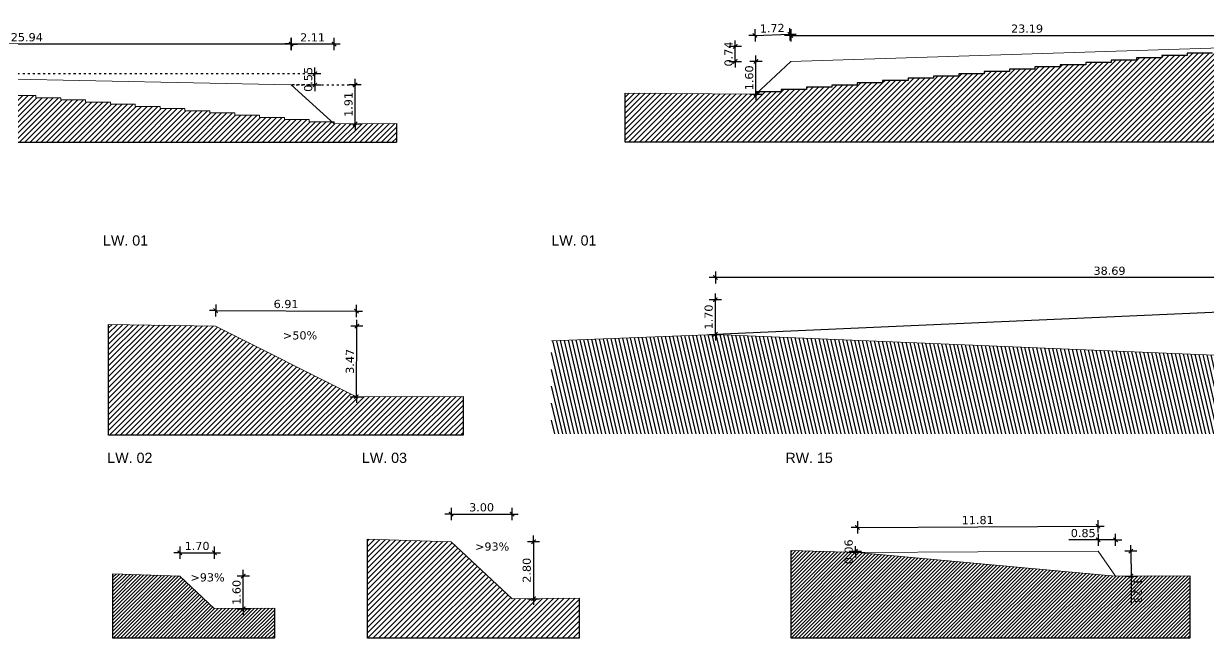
# Model space of a CAD drawing. Header units: metres. Extents: x 678805 to 1359287, y 2747329 to 5497370.
# Drawn here: x 680975.1 to 681033.3, y 2748591.4 to 2748621.5 of the extents above; entities that cross this region are included whole.
import ezdxf

# ---------------------------------------------------------------- set-up
doc = ezdxf.new("R2010")
doc.units = ezdxf.units.M
doc.linetypes.add('XREF_MON_BUILDINGS$0$ACAD_ISO07W100', pattern=[3, 0, -3])
for name, color, linetype in [('00_XREF_TWQ_BUILDINGS', 7, 'Continuous'), ('XREF_MON_BUILDINGS$0$01-TX-Length Dimensions', 251, 'Continuous'), ('XREF_MON_BUILDINGS$0$02-L-Profiles', 8, 'Continuous'), ('XREF_MON_BUILDINGS$0$A_TEXT_EDIT', 7, 'Continuous'), ('XREF_MON_BUILDINGS$0$COTAUX', 7, 'Continuous')]:
    doc.layers.add(name, color=color, linetype=linetype)
doc.layers.add('XREF_MON_BUILDINGS$0$00_AUX', color=3, linetype='Continuous', plot=False)
doc.layers.add('XREF_MON_BUILDINGS$0$02-L-Structures', color=4, linetype='Continuous', lineweight=15)
doc.styles.add('XREF_MON_BUILDINGS$0$Arial_4', font='arial.ttf', dxfattribs={"height": 1.8})
doc.styles.add('XREF_MON_BUILDINGS$0$E200', font='verdana.ttf', dxfattribs={"height": 0.4})
doc.dimstyles.new('XREF_MON_BUILDINGS$0$E200', dxfattribs={"dimscale": 0.03, "dimtxt": 12, "dimasz": 1, "dimexe": 0.1, "dimexo": 1, "dimgap": 4, "dimtad": 1, "dimzin": 0, "dimdsep": 46, "dimtxsty": 'XREF_MON_BUILDINGS$0$E200', "dimblk1": 'XREF_MON_BUILDINGS$0$LINCOT200', "dimblk2": 'XREF_MON_BUILDINGS$0$LINCOT200', "dimsah": 1, "dimcen": 0.1, "dimdle": 0.1, "dimse1": 1, "dimse2": 1, "dimclrt": 256, "dimadec": 0, "dimazin": 0, "dimtfac": 0.015385, "dimtofl": 0, "dimtmove": 0, "dimatfit": 3, "dimldrblk": 'XREF_MON_BUILDINGS$0$LINCOT200', "dimfxl": 1, "dimtolj": 1, "dimtzin": 0, "dimarcsym": 0})

# ---------------------------------------------------------------- blocks, each defined once
blk = doc.blocks.new('XREF_MON_BUILDINGS$0$LINCOT200')
for p, q in [((0, -10), (0, 10)), ((0, 0), (10, 0))]:
    blk.add_line(p, q)
at = {"const_width": 1.88}
blk.add_lwpolyline([(3.5, -3.5), (-3.5, 3.5)], dxfattribs=at)
at = {"layer": 'XREF_MON_BUILDINGS$0$COTAUX'}
blk.add_line((0, 0), (-1.2, 0), dxfattribs=at)
blk = doc.blocks.new('*D284')
at = {"layer": 'DEFPOINTS', "color": 0, "transparency": 16777216}
for p in [(680990.383, 2748618.528), (680991.418, 2748618.528), (680990.383, 2748616.618)]:
    blk.add_point(p, dxfattribs=at)
at = {"layer": 'XREF_MON_BUILDINGS$0$01-TX-Length Dimensions', "color": 0, "lineweight": -2, "transparency": 16777216}
blk.add_line((680991.418, 2748616.648), (680991.418, 2748618.498), dxfattribs=at)
at = {"layer": 'XREF_MON_BUILDINGS$0$01-TX-Length Dimensions', "color": 0, "lineweight": -2, "transparency": 16777216, "xscale": 0.03, "yscale": 0.03, "zscale": 0.03}
for p, rotation in [((680991.418, 2748618.528), 89.99999998260171), ((680991.418, 2748616.618), 269.9999999826017)]:
    blk.add_blockref('XREF_MON_BUILDINGS$0$LINCOT200', p, dxfattribs=dict(at, rotation=rotation))
at = {"layer": 'XREF_MON_BUILDINGS$0$01-TX-Length Dimensions', "transparency": 16777216, "insert": (680991.091, 2748617.573), "char_height": 0.4, "attachment_point": 5, "rotation": 90, "style": 'XREF_MON_BUILDINGS$0$E200'}
blk.add_mtext('\\A1;1.91', dxfattribs=at)
blk = doc.blocks.new('*D285')
at = {"layer": 'DEFPOINTS', "color": 0, "transparency": 16777216}
for p in [(680990.383, 2748620.539), (680988.271, 2748620.025), (680990.383, 2748620.025)]:
    blk.add_point(p, dxfattribs=at)
at = {"layer": 'XREF_MON_BUILDINGS$0$01-TX-Length Dimensions', "color": 0, "lineweight": -2, "transparency": 16777216}
blk.add_line((680988.301, 2748620.539), (680990.354, 2748620.539), dxfattribs=at)
at = {"layer": 'XREF_MON_BUILDINGS$0$01-TX-Length Dimensions', "color": 0, "lineweight": -2, "transparency": 16777216, "xscale": 0.03, "yscale": 0.03, "zscale": 0.03}
for p, rotation in [((680988.271, 2748620.539), 179.9999999826017), ((680990.384, 2748620.539), 359.9999999826017)]:
    blk.add_blockref('XREF_MON_BUILDINGS$0$LINCOT200', p, dxfattribs=dict(at, rotation=rotation))
at = {"layer": 'XREF_MON_BUILDINGS$0$01-TX-Length Dimensions', "transparency": 16777216, "insert": (680989.328, 2748620.863), "char_height": 0.4, "attachment_point": 5, "rotation": 360, "style": 'XREF_MON_BUILDINGS$0$E200'}
blk.add_mtext('\\A1;2.11', dxfattribs=at)
blk = doc.blocks.new('*D286')
at = {"layer": 'DEFPOINTS', "color": 0, "transparency": 16777216}
for p in [(680962.329, 2748620.539), (680962.329, 2748620.025), (680988.271, 2748620.025)]:
    blk.add_point(p, dxfattribs=at)
at = {"layer": 'XREF_MON_BUILDINGS$0$01-TX-Length Dimensions', "color": 0, "lineweight": -2, "transparency": 16777216}
blk.add_line((680988.241, 2748620.538), (680962.36, 2748620.538), dxfattribs=at)
at = {"layer": 'XREF_MON_BUILDINGS$0$01-TX-Length Dimensions', "color": 0, "lineweight": -2, "transparency": 16777216, "xscale": 0.03, "yscale": 0.03, "zscale": 0.03}
for p, rotation in [((680962.33, 2748620.538), 179.9999999651174), ((680988.271, 2748620.538), 359.9999999651174)]:
    blk.add_blockref('XREF_MON_BUILDINGS$0$LINCOT200', p, dxfattribs=dict(at, rotation=rotation))
at = {"layer": 'XREF_MON_BUILDINGS$0$01-TX-Length Dimensions', "transparency": 16777216, "insert": (680975.301, 2748620.867), "char_height": 0.4, "attachment_point": 5, "rotation": 360, "style": 'XREF_MON_BUILDINGS$0$E200'}
blk.add_mtext('\\A1;25.94', dxfattribs=at)
blk = doc.blocks.new('*D287')
at = {"layer": 'DEFPOINTS', "color": 0, "transparency": 16777216}
for p in [(680988.581, 2748619.078), (680989.439, 2748619.078), (680988.581, 2748618.528)]:
    blk.add_point(p, dxfattribs=at)
at = {"layer": 'XREF_MON_BUILDINGS$0$01-TX-Length Dimensions', "color": 0, "lineweight": -2, "transparency": 16777216}
blk.add_line((680989.44, 2748618.558), (680989.44, 2748619.048), dxfattribs=at)
at = {"layer": 'XREF_MON_BUILDINGS$0$01-TX-Length Dimensions', "color": 0, "lineweight": -2, "transparency": 16777216, "xscale": 0.03, "yscale": 0.03, "zscale": 0.03}
for p, rotation in [((680989.44, 2748619.078), 89.99999998260171), ((680989.44, 2748618.528), 269.9999999826017)]:
    blk.add_blockref('XREF_MON_BUILDINGS$0$LINCOT200', p, dxfattribs=dict(at, rotation=rotation))
at = {"layer": 'XREF_MON_BUILDINGS$0$01-TX-Length Dimensions', "transparency": 16777216, "insert": (680989.112, 2748618.803), "char_height": 0.4, "attachment_point": 5, "rotation": 90, "style": 'XREF_MON_BUILDINGS$0$E200'}
blk.add_mtext('\\A1;0.55', dxfattribs=at)
blk = doc.blocks.new('*D288')
at = {"layer": 'DEFPOINTS', "color": 0, "transparency": 16777216}
for p in [(681035.993, 2748620.961), (681012.798, 2748619.678), (681035.993, 2748619.678)]:
    blk.add_point(p, dxfattribs=at)
at = {"layer": 'XREF_MON_BUILDINGS$0$01-TX-Length Dimensions', "color": 0, "lineweight": -2, "transparency": 16777216}
blk.add_line((681012.829, 2748620.961), (681035.964, 2748620.961), dxfattribs=at)
at = {"layer": 'XREF_MON_BUILDINGS$0$01-TX-Length Dimensions', "color": 0, "lineweight": -2, "transparency": 16777216, "xscale": 0.03, "yscale": 0.03, "zscale": 0.03}
for p, rotation in [((681012.799, 2748620.961), 179.9999999821152), ((681035.994, 2748620.961), 359.9999999821152)]:
    blk.add_blockref('XREF_MON_BUILDINGS$0$LINCOT200', p, dxfattribs=dict(at, rotation=rotation))
at = {"layer": 'XREF_MON_BUILDINGS$0$01-TX-Length Dimensions', "transparency": 16777216, "insert": (681024.397, 2748621.289), "char_height": 0.4, "attachment_point": 5, "rotation": 360, "style": 'XREF_MON_BUILDINGS$0$E200'}
blk.add_mtext('\\A1;23.19', dxfattribs=at)
blk = doc.blocks.new('*D289')
at = {"layer": 'DEFPOINTS', "color": 0, "transparency": 16777216}
for p in [(681012.756, 2748621.015), (681012.798, 2748619.678), (681011.08, 2748619.624)]:
    blk.add_point(p, dxfattribs=at)
at = {"layer": 'XREF_MON_BUILDINGS$0$01-TX-Length Dimensions', "color": 0, "lineweight": -2, "transparency": 16777216}
blk.add_line((681011.068, 2748620.961), (681012.727, 2748621.014), dxfattribs=at)
at = {"layer": 'XREF_MON_BUILDINGS$0$01-TX-Length Dimensions', "color": 0, "lineweight": -2, "transparency": 16777216, "xscale": 0.03, "yscale": 0.03, "zscale": 0.03}
for p, rotation in [((681011.038, 2748620.96), 181.8183999049027), ((681012.757, 2748621.015), 1.818399904902774)]:
    blk.add_blockref('XREF_MON_BUILDINGS$0$LINCOT200', p, dxfattribs=dict(at, rotation=rotation))
at = {"layer": 'XREF_MON_BUILDINGS$0$01-TX-Length Dimensions', "transparency": 16777216, "insert": (681011.887, 2748621.312), "char_height": 0.4, "attachment_point": 5, "rotation": 1.8184, "style": 'XREF_MON_BUILDINGS$0$E200'}
blk.add_mtext('\\A1;1.72', dxfattribs=at)
blk = doc.blocks.new('*D290')
at = {"layer": 'DEFPOINTS', "color": 0, "transparency": 16777216}
for p in [(681010.074, 2748620.415), (681012.347, 2748620.415), (681012.347, 2748619.678)]:
    blk.add_point(p, dxfattribs=at)
at = {"layer": 'XREF_MON_BUILDINGS$0$01-TX-Length Dimensions', "color": 0, "lineweight": -2, "transparency": 16777216}
blk.add_line((681010.075, 2748619.708), (681010.075, 2748620.384), dxfattribs=at)
at = {"layer": 'XREF_MON_BUILDINGS$0$01-TX-Length Dimensions', "color": 0, "lineweight": -2, "transparency": 16777216, "xscale": 0.03, "yscale": 0.03, "zscale": 0.03}
for p, rotation in [((681010.075, 2748620.414), 89.9999999821152), ((681010.075, 2748619.678), 269.9999999821152)]:
    blk.add_blockref('XREF_MON_BUILDINGS$0$LINCOT200', p, dxfattribs=dict(at, rotation=rotation))
at = {"layer": 'XREF_MON_BUILDINGS$0$01-TX-Length Dimensions', "transparency": 16777216, "insert": (681009.747, 2748620.046), "char_height": 0.4, "attachment_point": 5, "rotation": 90, "style": 'XREF_MON_BUILDINGS$0$E200'}
blk.add_mtext('\\A1;0.74', dxfattribs=at)
blk = doc.blocks.new('*D291')
at = {"layer": 'DEFPOINTS', "color": 0, "transparency": 16777216}
for p in [(681011.08, 2748619.678), (681011.087, 2748619.678), (681011.08, 2748618.078)]:
    blk.add_point(p, dxfattribs=at)
at = {"layer": 'XREF_MON_BUILDINGS$0$01-TX-Length Dimensions', "color": 0, "lineweight": -2, "transparency": 16777216}
blk.add_line((681011.088, 2748618.108), (681011.088, 2748619.648), dxfattribs=at)
at = {"layer": 'XREF_MON_BUILDINGS$0$01-TX-Length Dimensions', "color": 0, "lineweight": -2, "transparency": 16777216, "xscale": 0.03, "yscale": 0.03, "zscale": 0.03}
for p, rotation in [((681011.088, 2748619.678), 89.9999999821152), ((681011.088, 2748618.078), 269.9999999821152)]:
    blk.add_blockref('XREF_MON_BUILDINGS$0$LINCOT200', p, dxfattribs=dict(at, rotation=rotation))
at = {"layer": 'XREF_MON_BUILDINGS$0$01-TX-Length Dimensions', "transparency": 16777216, "insert": (681010.76, 2748618.878), "char_height": 0.4, "attachment_point": 5, "rotation": 90, "style": 'XREF_MON_BUILDINGS$0$E200'}
blk.add_mtext('\\A1;1.60', dxfattribs=at)
blk = doc.blocks.new('*D322')
at = {"layer": 'DEFPOINTS', "color": 0, "transparency": 16777216}
for p in [(680991.499, 2748606.699), (680991.499, 2748606.699), (680991.478, 2748603.234)]:
    blk.add_point(p, dxfattribs=at)
at = {"layer": 'XREF_MON_BUILDINGS$0$01-TX-Length Dimensions', "color": 0, "lineweight": -2, "transparency": 16777216}
blk.add_line((680991.479, 2748603.263), (680991.5, 2748606.669), dxfattribs=at)
at = {"layer": 'XREF_MON_BUILDINGS$0$01-TX-Length Dimensions', "color": 0, "lineweight": -2, "transparency": 16777216, "xscale": 0.03, "yscale": 0.03, "zscale": 0.03}
for p, rotation in [((680991.5, 2748606.699), 89.64244461418834), ((680991.479, 2748603.233), 269.6424446141883)]:
    blk.add_blockref('XREF_MON_BUILDINGS$0$LINCOT200', p, dxfattribs=dict(at, rotation=rotation))
at = {"layer": 'XREF_MON_BUILDINGS$0$01-TX-Length Dimensions', "transparency": 16777216, "insert": (680991.161, 2748604.968), "char_height": 0.4, "attachment_point": 5, "rotation": 89.64244, "style": 'XREF_MON_BUILDINGS$0$E200'}
blk.add_mtext('\\A1;3.47', dxfattribs=at)
blk = doc.blocks.new('*D323')
at = {"layer": 'DEFPOINTS', "color": 0, "transparency": 16777216}
for p in [(680991.48, 2748607.438), (680984.568, 2748606.699), (680991.478, 2748606.677)]:
    blk.add_point(p, dxfattribs=at)
at = {"layer": 'XREF_MON_BUILDINGS$0$01-TX-Length Dimensions', "color": 0, "lineweight": -2, "transparency": 16777216}
blk.add_line((680984.601, 2748607.461), (680991.451, 2748607.438), dxfattribs=at)
at = {"layer": 'XREF_MON_BUILDINGS$0$01-TX-Length Dimensions', "color": 0, "lineweight": -2, "transparency": 16777216, "xscale": 0.03, "yscale": 0.03, "zscale": 0.03}
for p, rotation in [((680984.571, 2748607.461), 179.811928237724), ((680991.481, 2748607.438), 359.8119282377239)]:
    blk.add_blockref('XREF_MON_BUILDINGS$0$LINCOT200', p, dxfattribs=dict(at, rotation=rotation))
at = {"layer": 'XREF_MON_BUILDINGS$0$01-TX-Length Dimensions', "transparency": 16777216, "insert": (680988.027, 2748607.778), "char_height": 0.4, "attachment_point": 5, "rotation": 359.81193, "style": 'XREF_MON_BUILDINGS$0$E200'}
blk.add_mtext('\\A1;6.91', dxfattribs=at)
blk = doc.blocks.new('*D324')
at = {"layer": 'DEFPOINTS', "color": 0, "transparency": 16777216}
for p in [(680999.123, 2748597.475), (680996.123, 2748596.117), (680999.123, 2748596.117)]:
    blk.add_point(p, dxfattribs=at)
at = {"layer": 'XREF_MON_BUILDINGS$0$01-TX-Length Dimensions', "color": 0, "lineweight": -2, "transparency": 16777216}
blk.add_line((680996.153, 2748597.475), (680999.093, 2748597.475), dxfattribs=at)
at = {"layer": 'XREF_MON_BUILDINGS$0$01-TX-Length Dimensions', "color": 0, "lineweight": -2, "transparency": 16777216, "xscale": 0.03, "yscale": 0.03, "zscale": 0.03}
for p, rotation in [((680996.123, 2748597.475), 179.9999999974328), ((680999.123, 2748597.475), 359.9999999974328)]:
    blk.add_blockref('XREF_MON_BUILDINGS$0$LINCOT200', p, dxfattribs=dict(at, rotation=rotation))
at = {"layer": 'XREF_MON_BUILDINGS$0$01-TX-Length Dimensions', "transparency": 16777216, "insert": (680997.623, 2748597.803), "char_height": 0.4, "attachment_point": 5, "rotation": 360, "style": 'XREF_MON_BUILDINGS$0$E200'}
blk.add_mtext('\\A1;3.00', dxfattribs=at)
blk = doc.blocks.new('*D325')
at = {"layer": 'DEFPOINTS', "color": 0, "transparency": 16777216}
for p in [(680996.123, 2748596.117), (680996.123, 2748593.32), (681000.172, 2748593.32)]:
    blk.add_point(p, dxfattribs=at)
at = {"layer": 'XREF_MON_BUILDINGS$0$01-TX-Length Dimensions', "color": 0, "lineweight": -2, "transparency": 16777216}
blk.add_line((681000.172, 2748596.087), (681000.172, 2748593.35), dxfattribs=at)
at = {"layer": 'XREF_MON_BUILDINGS$0$01-TX-Length Dimensions', "color": 0, "lineweight": -2, "transparency": 16777216, "xscale": 0.03, "yscale": 0.03, "zscale": 0.03}
for p, rotation in [((681000.172, 2748596.117), 89.99999999743278), ((681000.172, 2748593.32), 269.9999999974328)]:
    blk.add_blockref('XREF_MON_BUILDINGS$0$LINCOT200', p, dxfattribs=dict(at, rotation=rotation))
at = {"layer": 'XREF_MON_BUILDINGS$0$01-TX-Length Dimensions', "transparency": 16777216, "insert": (680999.842, 2748594.718), "char_height": 0.4, "attachment_point": 5, "rotation": 90, "style": 'XREF_MON_BUILDINGS$0$E200'}
blk.add_mtext('\\A1;2.80', dxfattribs=at)
blk = doc.blocks.new('*D326')
at = {"layer": 'DEFPOINTS', "color": 0, "transparency": 16777216}
for p in [(680984.504, 2748595.581), (680982.808, 2748594.436), (680984.504, 2748594.436)]:
    blk.add_point(p, dxfattribs=at)
at = {"layer": 'XREF_MON_BUILDINGS$0$01-TX-Length Dimensions', "color": 0, "lineweight": -2, "transparency": 16777216}
blk.add_line((680982.841, 2748595.58), (680984.477, 2748595.58), dxfattribs=at)
at = {"layer": 'XREF_MON_BUILDINGS$0$01-TX-Length Dimensions', "color": 0, "lineweight": -2, "transparency": 16777216, "xscale": 0.03, "yscale": 0.03, "zscale": 0.03}
for p, rotation in [((680982.811, 2748595.58), 179.9999999225292), ((680984.507, 2748595.58), 359.9999999225291)]:
    blk.add_blockref('XREF_MON_BUILDINGS$0$LINCOT200', p, dxfattribs=dict(at, rotation=rotation))
at = {"layer": 'XREF_MON_BUILDINGS$0$01-TX-Length Dimensions', "transparency": 16777216, "insert": (680983.659, 2748595.908), "char_height": 0.4, "attachment_point": 5, "rotation": 360, "style": 'XREF_MON_BUILDINGS$0$E200'}
blk.add_mtext('\\A1;1.70', dxfattribs=at)
blk = doc.blocks.new('*D327')
at = {"layer": 'DEFPOINTS', "color": 0, "transparency": 16777216}
for p in [(680984.503, 2748594.436), (680985.922, 2748594.436), (680984.503, 2748592.834)]:
    blk.add_point(p, dxfattribs=at)
at = {"layer": 'XREF_MON_BUILDINGS$0$01-TX-Length Dimensions', "color": 0, "lineweight": -2, "transparency": 16777216}
blk.add_line((680985.926, 2748592.863), (680985.926, 2748594.405), dxfattribs=at)
at = {"layer": 'XREF_MON_BUILDINGS$0$01-TX-Length Dimensions', "color": 0, "lineweight": -2, "transparency": 16777216, "xscale": 0.03, "yscale": 0.03, "zscale": 0.03}
for p, rotation in [((680985.926, 2748594.435), 89.99999992252917), ((680985.926, 2748592.833), 269.9999999225291)]:
    blk.add_blockref('XREF_MON_BUILDINGS$0$LINCOT200', p, dxfattribs=dict(at, rotation=rotation))
at = {"layer": 'XREF_MON_BUILDINGS$0$01-TX-Length Dimensions', "transparency": 16777216, "insert": (680985.598, 2748593.634), "char_height": 0.4, "attachment_point": 5, "rotation": 90, "style": 'XREF_MON_BUILDINGS$0$E200'}
blk.add_mtext('\\A1;1.60', dxfattribs=at)
blk = doc.blocks.new('*D315')
at = {"layer": 'DEFPOINTS', "color": 0, "transparency": 16777216}
for p in [(681028.742, 2748595.652), (681028.751, 2748594.425), (681029.497, 2748594.43)]:
    blk.add_point(p, dxfattribs=at)
at = {"layer": 'XREF_MON_BUILDINGS$0$01-TX-Length Dimensions', "color": 0, "lineweight": -2, "transparency": 16777216}
for p, q in [((681029.491, 2748595.627), (681029.499, 2748594.46)), ((681029.499, 2748594.43), (681029.509, 2748593.027))]:
    blk.add_line(p, q, dxfattribs=at)
at = {"layer": 'XREF_MON_BUILDINGS$0$01-TX-Length Dimensions', "color": 0, "lineweight": -2, "transparency": 16777216, "xscale": 0.03, "yscale": 0.03, "zscale": 0.03}
for p, rotation in [((681029.49, 2748595.657), 90.40738164282658), ((681029.499, 2748594.43), 270.4073816428266)]:
    blk.add_blockref('XREF_MON_BUILDINGS$0$LINCOT200', p, dxfattribs=dict(at, rotation=rotation))
at = {"layer": 'XREF_MON_BUILDINGS$0$01-TX-Length Dimensions', "transparency": 16777216, "insert": (681029.832, 2748593.716), "char_height": 0.4, "attachment_point": 5, "rotation": 270.40738, "style": 'XREF_MON_BUILDINGS$0$E200'}
blk.add_mtext('\\A1;1.23', dxfattribs=at)
blk = doc.blocks.new('*D316')
at = {"layer": 'DEFPOINTS', "color": 0, "transparency": 16777216}
for p in [(681027.887, 2748596.211), (681027.887, 2748595.652), (681028.742, 2748595.652)]:
    blk.add_point(p, dxfattribs=at)
at = {"layer": 'XREF_MON_BUILDINGS$0$01-TX-Length Dimensions', "color": 0, "lineweight": -2, "transparency": 16777216}
for p, q in [((681027.889, 2748596.211), (681026.446, 2748596.211)), ((681028.714, 2748596.211), (681027.919, 2748596.211))]:
    blk.add_line(p, q, dxfattribs=at)
at = {"layer": 'XREF_MON_BUILDINGS$0$01-TX-Length Dimensions', "color": 0, "lineweight": -2, "transparency": 16777216, "xscale": 0.03, "yscale": 0.03, "zscale": 0.03}
for p, rotation in [((681027.889, 2748596.211), 179.9999998668129), ((681028.744, 2748596.211), 359.9999998668129)]:
    blk.add_blockref('XREF_MON_BUILDINGS$0$LINCOT200', p, dxfattribs=dict(at, rotation=rotation))
at = {"layer": 'XREF_MON_BUILDINGS$0$01-TX-Length Dimensions', "transparency": 16777216, "insert": (681027.153, 2748596.54), "char_height": 0.4, "attachment_point": 5, "rotation": 360, "style": 'XREF_MON_BUILDINGS$0$E200'}
blk.add_mtext('\\A1;0.85', dxfattribs=at)
blk = doc.blocks.new('*D317')
at = {"layer": 'DEFPOINTS', "color": 0, "transparency": 16777216}
for p in [(681027.882, 2748596.877), (681016.075, 2748595.595), (681027.887, 2748595.652)]:
    blk.add_point(p, dxfattribs=at)
at = {"layer": 'XREF_MON_BUILDINGS$0$01-TX-Length Dimensions', "color": 0, "lineweight": -2, "transparency": 16777216}
blk.add_line((681016.101, 2748596.82), (681027.853, 2748596.876), dxfattribs=at)
at = {"layer": 'XREF_MON_BUILDINGS$0$01-TX-Length Dimensions', "color": 0, "lineweight": -2, "transparency": 16777216, "xscale": 0.03, "yscale": 0.03, "zscale": 0.03}
for p, rotation in [((681016.071, 2748596.82), 180.2740353021836), ((681027.883, 2748596.876), 0.274035302183581)]:
    blk.add_blockref('XREF_MON_BUILDINGS$0$LINCOT200', p, dxfattribs=dict(at, rotation=rotation))
at = {"layer": 'XREF_MON_BUILDINGS$0$01-TX-Length Dimensions', "transparency": 16777216, "insert": (681021.975, 2748597.177), "char_height": 0.4, "attachment_point": 5, "rotation": 0.27404, "style": 'XREF_MON_BUILDINGS$0$E200'}
blk.add_mtext('\\A1;11.81', dxfattribs=at)
blk = doc.blocks.new('*D318')
at = {"layer": 'DEFPOINTS', "color": 0, "transparency": 16777216}
for p in [(681015.968, 2748595.595), (681027.884, 2748595.652), (681027.884, 2748595.595)]:
    blk.add_point(p, dxfattribs=at)
at = {"layer": 'XREF_MON_BUILDINGS$0$01-TX-Length Dimensions', "color": 0, "lineweight": -2, "transparency": 16777216}
for p, q in [((681015.97, 2748595.681), (681015.97, 2748595.711)), ((681015.97, 2748595.565), (681015.97, 2748595.535))]:
    blk.add_line(p, q, dxfattribs=at)
at = {"layer": 'XREF_MON_BUILDINGS$0$01-TX-Length Dimensions', "color": 0, "lineweight": -2, "transparency": 16777216, "xscale": 0.03, "yscale": 0.03, "zscale": 0.03}
for p, rotation in [((681015.97, 2748595.595), 89.99999996048112), ((681015.97, 2748595.651), 269.9999999604811)]:
    blk.add_blockref('XREF_MON_BUILDINGS$0$LINCOT200', p, dxfattribs=dict(at, rotation=rotation))
at = {"layer": 'XREF_MON_BUILDINGS$0$01-TX-Length Dimensions', "transparency": 16777216, "insert": (681015.642, 2748595.623), "char_height": 0.4, "attachment_point": 5, "rotation": 90, "style": 'XREF_MON_BUILDINGS$0$E200'}
blk.add_mtext('\\A1;0.06', dxfattribs=at)
blk = doc.blocks.new('*D270')
at = {"layer": 'DEFPOINTS', "color": 0, "transparency": 16777216}
for p in [(681009.099, 2748609.081), (681009.099, 2748607.992), (681047.79, 2748607.992)]:
    blk.add_point(p, dxfattribs=at)
at = {"layer": 'XREF_MON_BUILDINGS$0$01-TX-Length Dimensions', "color": 0, "lineweight": -2, "transparency": 16777216}
blk.add_line((681047.76, 2748609.081), (681009.129, 2748609.081), dxfattribs=at)
at = {"layer": 'XREF_MON_BUILDINGS$0$01-TX-Length Dimensions', "color": 0, "lineweight": -2, "transparency": 16777216, "xscale": 0.03, "yscale": 0.03, "zscale": 0.03}
for p, rotation in [((681009.099, 2748609.081), 180.0000000052873), ((681047.79, 2748609.081), 5.287303213590047e-09)]:
    blk.add_blockref('XREF_MON_BUILDINGS$0$LINCOT200', p, dxfattribs=dict(at, rotation=rotation))
at = {"layer": 'XREF_MON_BUILDINGS$0$01-TX-Length Dimensions', "transparency": 16777216, "insert": (681028.444, 2748609.41), "char_height": 0.4, "attachment_point": 5, "rotation": 0, "style": 'XREF_MON_BUILDINGS$0$E200'}
blk.add_mtext('\\A1;38.69', dxfattribs=at)
blk = doc.blocks.new('*D271')
at = {"layer": 'DEFPOINTS', "color": 0, "transparency": 16777216}
for p in [(681009.099, 2748607.992), (681009.099, 2748607.992), (681009.099, 2748606.293)]:
    blk.add_point(p, dxfattribs=at)
at = {"layer": 'XREF_MON_BUILDINGS$0$01-TX-Length Dimensions', "color": 0, "lineweight": -2, "transparency": 16777216}
blk.add_line((681009.099, 2748606.323), (681009.099, 2748607.962), dxfattribs=at)
at = {"layer": 'XREF_MON_BUILDINGS$0$01-TX-Length Dimensions', "color": 0, "lineweight": -2, "transparency": 16777216, "xscale": 0.03, "yscale": 0.03, "zscale": 0.03}
for p, rotation in [((681009.099, 2748607.992), 90.00000000252898), ((681009.099, 2748606.293), 270.000000002529)]:
    blk.add_blockref('XREF_MON_BUILDINGS$0$LINCOT200', p, dxfattribs=dict(at, rotation=rotation))
at = {"layer": 'XREF_MON_BUILDINGS$0$01-TX-Length Dimensions', "transparency": 16777216, "insert": (681008.771, 2748607.143), "char_height": 0.4, "attachment_point": 5, "rotation": 90, "style": 'XREF_MON_BUILDINGS$0$E200'}
blk.add_mtext('\\A1;1.70', dxfattribs=at)
blk = doc.blocks.new('XREF_MON_BUILDINGS')
at = {"layer": 'XREF_MON_BUILDINGS$0$02-L-Profiles'}
h = blk.add_hatch(dxfattribs=at)
h.set_pattern_fill('ANSI31', color=256, scale=1.5)
h.set_pattern_definition([(45, (680957.63948, 2748615.72144), (-0.13258252, 0.13258252), [])])
h.paths.add_polyline_path([(681040.299, 2748620.535), (681035.993, 2748620.415), (681035.993, 2748620.303), (681034.747, 2748620.303), (681034.747, 2748620.192), (681033.502, 2748620.192), (681033.502, 2748620.081), (681032.256, 2748620.081), (681032.256, 2748619.97), (681031.011, 2748619.97), (681031.011, 2748619.858), (681029.765, 2748619.858), (681029.765, 2748619.747), (681028.519, 2748619.747), (681028.519, 2748619.636), (681027.274, 2748619.636), (681027.274, 2748619.524), (681026.028, 2748619.524), (681026.028, 2748619.413), (681024.782, 2748619.413), (681024.782, 2748619.302), (681023.537, 2748619.302), (681023.537, 2748619.191), (681022.291, 2748619.191), (681022.291, 2748619.079), (681021.045, 2748619.079), (681021.045, 2748618.968), (681019.8, 2748618.968), (681019.8, 2748618.857), (681018.554, 2748618.857), (681018.554, 2748618.746), (681017.308, 2748618.746), (681017.308, 2748618.634), (681016.063, 2748618.634), (681016.063, 2748618.523), (681014.817, 2748618.523), (681014.817, 2748618.412), (681013.571, 2748618.412), (681013.571, 2748618.3), (681012.326, 2748618.3), (681012.326, 2748618.189), (681011.199, 2748618.189), (681011.08, 2748618.078), (681004.667, 2748618.13), (681004.667, 2748615.721), (681040.299, 2748615.721)])
h = blk.add_hatch(dxfattribs=at)
h.set_pattern_fill('ANSI31', color=256, scale=1.5)
h.set_pattern_definition([(45, (680903.08341, 2748615.72144), (-0.13258252, 0.13258252), [])])
h.paths.add_polyline_path([(680989.163, 2748616.832), (680987.943, 2748616.832), (680987.943, 2748616.939), (680986.724, 2748616.939), (680986.724, 2748617.046), (680985.504, 2748617.046), (680985.504, 2748617.153), (680984.284, 2748617.153), (680984.284, 2748617.26), (680983.064, 2748617.26), (680983.064, 2748617.367), (680981.845, 2748617.367), (680981.845, 2748617.473), (680980.625, 2748617.473), (680980.625, 2748617.58), (680979.405, 2748617.58), (680979.405, 2748617.687), (680978.186, 2748617.687), (680978.186, 2748617.794), (680976.966, 2748617.794), (680976.966, 2748617.901), (680975.746, 2748617.901), (680975.746, 2748618.008), (680974.526, 2748618.008), (680974.526, 2748618.115), (680973.307, 2748618.115), (680973.307, 2748618.222), (680972.087, 2748618.222), (680972.087, 2748618.329), (680970.867, 2748618.329), (680970.867, 2748618.436), (680969.648, 2748618.436), (680969.648, 2748618.543), (680968.428, 2748618.543), (680968.428, 2748618.65), (680967.208, 2748618.65), (680967.208, 2748618.757), (680965.988, 2748618.757), (680965.988, 2748618.864), (680964.769, 2748618.864), (680964.769, 2748618.971), (680963.549, 2748618.971), (680963.549, 2748619.051), (680957.639, 2748619.182), (680957.639, 2748615.721), (680962.329, 2748615.721), (680990.383, 2748615.721), (680993.443, 2748615.721), (680993.443, 2748616.642), (680990.383, 2748616.618), (680990.383, 2748616.725), (680989.163, 2748616.725)])
h = blk.add_hatch(dxfattribs=at)
h.set_pattern_fill('ANSI31', color=256, scale=1.5)
h.set_pattern_definition([(45, (680946.97146, 2748595.74126), (-0.1325825, 0.1325825), [])])
h.paths.add_polyline_path([(680996.72, 2748603.249), (680991.478, 2748603.234), (680984.568, 2748606.699), (680979.318, 2748606.782), (680979.318, 2748601.34), (680996.72, 2748601.34)])
h = blk.add_hatch(dxfattribs=at)
h.set_pattern_fill('ANSI31', color=256, scale=1.5, angle=26.19585)
h.set_pattern_definition([(103.0981, (680988.99922, 2748594.36275), (-0.1826219, -0.04249102), [])])
h.paths.add_polyline_path([(681069.657, 2748603.775), (681063.625, 2748604.032), (681009.099, 2748606.293), (681001.062, 2748605.971), (681001.062, 2748601.414), (681069.657, 2748601.414)])
h = blk.add_hatch(dxfattribs=at)
h.set_pattern_fill('ANSI31', color=256, scale=1.5)
h.set_pattern_definition([(45, (680992.02697, 2748591.38004), (-0.1325825, 0.1325825), [])])
h.paths.add_polyline_path([(681002.42, 2748591.38), (681002.42, 2748593.353), (680999.123, 2748593.32), (680996.123, 2748596.117), (680992.027, 2748596.239), (680992.027, 2748591.38)])
h = blk.add_hatch(dxfattribs=at)
h.set_pattern_fill('ANSI31', color=256)
h.set_pattern_definition([(45, (681012.81236, 2748591.38004), (-0.08838835, 0.08838835), [])])
h.paths.add_polyline_path([(681032.391, 2748594.451), (681028.742, 2748594.425), (681028.742, 2748594.425), (681016.075, 2748595.595), (681012.812, 2748595.695), (681012.812, 2748591.38), (681032.391, 2748591.38)])
h = blk.add_hatch(dxfattribs=at)
h.set_pattern_fill('ANSI31', color=256)
h.set_pattern_definition([(45, (680979.53135, 2748591.38004), (-0.0883883, 0.0883883), [])])
h.paths.add_polyline_path([(680982.808, 2748594.436), (680979.531, 2748594.539), (680979.531, 2748591.38), (680987.452, 2748591.38), (680987.452, 2748592.859), (680984.503, 2748592.834)])
at = {"layer": 'XREF_MON_BUILDINGS$0$00_AUX'}
for points in [[(681040.299, 2748620.535), (681040.299, 2748615.721), (681004.667, 2748615.721), (681004.667, 2748618.13)], [(681033.502, 2748620.081), (681032.256, 2748620.081), (681032.256, 2748619.97), (681031.011, 2748619.97), (681031.011, 2748619.858), (681029.765, 2748619.858), (681029.765, 2748619.747), (681028.519, 2748619.747), (681028.519, 2748619.636), (681027.274, 2748619.636), (681027.274, 2748619.524), (681026.028, 2748619.524), (681026.028, 2748619.413), (681024.782, 2748619.413), (681024.782, 2748619.302), (681023.537, 2748619.302), (681023.537, 2748619.191), (681022.291, 2748619.191), (681022.291, 2748619.079), (681021.045, 2748619.079), (681021.045, 2748618.968), (681019.8, 2748618.968), (681019.8, 2748618.857), (681018.554, 2748618.857), (681018.554, 2748618.746), (681017.308, 2748618.746), (681017.308, 2748618.634), (681016.063, 2748618.634), (681016.063, 2748618.523), (681014.817, 2748618.523), (681014.817, 2748618.412), (681013.571, 2748618.412), (681013.571, 2748618.3), (681012.326, 2748618.3), (681012.326, 2748618.189), (681011.08, 2748618.189), (681011.08, 2748618.078)], [(680993.443, 2748616.642), (680993.443, 2748615.721)], [(680962.329, 2748615.721), (680990.383, 2748615.721)], [(680990.383, 2748615.721), (680993.443, 2748615.721)], [(680996.72, 2748603.249), (680996.72, 2748601.34), (680979.318, 2748601.34), (680979.318, 2748606.782)], [(681002.42, 2748593.353), (681002.42, 2748591.38), (680992.027, 2748591.38), (680992.027, 2748596.239)], [(681032.391, 2748594.451), (681032.391, 2748591.38), (681012.812, 2748591.38), (681012.812, 2748595.695)], [(680987.452, 2748592.859), (680987.452, 2748591.38), (680979.531, 2748591.38), (680979.531, 2748594.539)]]:
    blk.add_lwpolyline(points, dxfattribs=at)
at = {"layer": 'XREF_MON_BUILDINGS$0$01-TX-Length Dimensions', "linetype": 'XREF_MON_BUILDINGS$0$ACAD_ISO07W100', "ltscale": 0.05}
for points in [[(680989.45, 2748619.078), (680962.329, 2748619.078)], [(680989.44, 2748618.528), (680988.271, 2748618.528)], [(680988.271, 2748618.528), (680991.418, 2748618.528)]]:
    blk.add_lwpolyline(points, dxfattribs=at)
at = {"layer": 'XREF_MON_BUILDINGS$0$02-L-Profiles'}
blk.add_line((681047.79, 2748607.992), (681009.099, 2748606.293), dxfattribs=at)
at = {"layer": 'XREF_MON_BUILDINGS$0$02-L-Structures'}
for p, q in [((680962.329, 2748619.078), (680988.271, 2748618.528)), ((680988.271, 2748618.528), (680990.383, 2748616.618)), ((681012.812, 2748595.695), (681016.075, 2748595.595))]:
    blk.add_line(p, q, dxfattribs=at)
at = {"layer": 'XREF_MON_BUILDINGS$0$02-L-Structures', "ltscale": 0.3}
blk.add_line((680984.568, 2748606.699), (680991.478, 2748603.234), dxfattribs=at)
at = {"layer": 'XREF_MON_BUILDINGS$0$02-L-Structures'}
for points in [[(681040.299, 2748620.535), (681035.993, 2748620.415), (681012.798, 2748619.678), (681011.08, 2748618.078), (681004.667, 2748618.13)], [(680974.526, 2748618.008), (680975.746, 2748618.008), (680975.746, 2748617.901)], [(680975.746, 2748617.901), (680976.966, 2748617.901), (680976.966, 2748617.794)], [(680976.966, 2748617.794), (680978.186, 2748617.794), (680978.186, 2748617.687)], [(680978.186, 2748617.687), (680979.405, 2748617.687), (680979.405, 2748617.58)], [(680979.405, 2748617.58), (680980.625, 2748617.58), (680980.625, 2748617.473)], [(680980.625, 2748617.473), (680981.845, 2748617.473), (680981.845, 2748617.367)], [(680981.845, 2748617.367), (680983.064, 2748617.367), (680983.064, 2748617.26)], [(680983.064, 2748617.26), (680984.284, 2748617.26), (680984.284, 2748617.153)], [(680984.284, 2748617.153), (680985.504, 2748617.153), (680985.504, 2748617.046)], [(680985.504, 2748617.046), (680986.724, 2748617.046), (680986.724, 2748616.939)], [(680986.724, 2748616.939), (680987.943, 2748616.939), (680987.943, 2748616.832)], [(680987.943, 2748616.832), (680989.163, 2748616.832), (680989.163, 2748616.725)], [(680989.163, 2748616.725), (680990.383, 2748616.725), (680990.383, 2748616.618)], [(680993.443, 2748616.642), (680990.383, 2748616.618)], [(681001.062, 2748605.971), (681009.099, 2748606.293), (681063.625, 2748604.032), (681069.657, 2748603.775)], [(680992.027, 2748596.239), (680996.123, 2748596.117), (680999.123, 2748593.32), (681002.42, 2748593.353)], [(681016.075, 2748595.595), (681027.887, 2748595.652), (681028.742, 2748594.425)], [(681016.075, 2748595.595), (681028.742, 2748594.425)], [(680979.531, 2748594.539), (680982.808, 2748594.436), (680984.504, 2748592.834)], [(681032.391, 2748594.451), (681028.747, 2748594.425)], [(680987.452, 2748592.859), (680984.503, 2748592.834)]]:
    blk.add_lwpolyline(points, dxfattribs=at)
at = {"layer": 'XREF_MON_BUILDINGS$0$02-L-Structures', "ltscale": 0.3}
for points in [[(680979.318, 2748606.782), (680984.568, 2748606.699)], [(680996.72, 2748603.249), (680991.478, 2748603.234)]]:
    blk.add_lwpolyline(points, dxfattribs=at)
at = {"layer": 'XREF_MON_BUILDINGS$0$01-TX-Length Dimensions', "char_height": 0.4, "attachment_point": 5, "style": 'XREF_MON_BUILDINGS$0$E200'}
for s, insert in [('\\A1;>50%', (680988.712, 2748606.24)), ('\\A1;>93%', (680998.141, 2748595.879)), ('\\A1;>93%', (680984.171, 2748594.366))]:
    blk.add_mtext(s, dxfattribs=dict(at, insert=insert))
at = {"layer": 'XREF_MON_BUILDINGS$0$A_TEXT_EDIT', "color": 22, "lineweight": 211, "char_height": 0.5, "attachment_point": 1, "rotation": 0.00007, "line_spacing_factor": 0.938532, "style": 'XREF_MON_BUILDINGS$0$Arial_4'}
for s, insert in [('LW. 01', (680979.04, 2748611.151)), ('LW. 01', (681001.047, 2748611.151)), ('LW. 02', (680979.253, 2748600.486)), ('LW. 03', (680991.749, 2748600.486)), ('RW. 15', (681012.534, 2748600.486))]:
    blk.add_mtext_dynamic_manual_height_columns(s, width=4.64077, gutter_width=0.02, heights=[0], dxfattribs=dict(at, insert=insert))
at = {"layer": 'XREF_MON_BUILDINGS$0$01-TX-Length Dimensions'}
for p1, p2, distance, picture, middle in [((681011.08, 2748619.624), (681012.798, 2748619.678), 1.337, '*D289', (681011.886, 2748621.312)), ((680988.271, 2748620.025), (680962.329, 2748620.025), -0.514, '*D286', (680975.3, 2748620.867)), ((680988.271, 2748620.025), (680990.383, 2748620.025), 0.514, '*D285', (680989.327, 2748620.863)), ((681011.08, 2748618.078), (681011.08, 2748619.678), -0.007, '*D291', (681010.759, 2748618.878)), ((680990.383, 2748616.618), (680990.383, 2748618.528), -1.035, '*D284', (680991.09, 2748617.573)), ((681047.79, 2748607.992), (681009.099, 2748607.992), -1.088, '*D270', (681028.444, 2748609.41)), ((680984.568, 2748606.699), (680991.478, 2748606.677), 0.762, '*D323', (680988.026, 2748607.778)), ((681009.099, 2748606.293), (681009.099, 2748607.992), 0, '*D271', (681008.771, 2748607.143)), ((680991.478, 2748603.234), (680991.499, 2748606.699), 0, '*D322', (680991.16, 2748604.968)), ((680996.123, 2748596.117), (680999.123, 2748596.117), 1.358, '*D324', (680997.623, 2748597.803)), ((681016.075, 2748595.595), (681027.887, 2748595.652), 1.225, '*D317', (681021.974, 2748597.177)), ((680996.123, 2748596.117), (680996.123, 2748593.32), 4.049, '*D325', (680999.842, 2748594.718)), ((681028.742, 2748595.652), (681027.8874, 2748595.652), -0.5594, '*D316', (681027.1506, 2748596.5404)), ((681028.742, 2748595.652), (681028.751, 2748594.425), 0.747, '*D315', (681029.831, 2748593.716))]:
    dim = blk.add_aligned_dim(p1=p1, p2=p2, distance=distance, dimstyle='XREF_MON_BUILDINGS$0$E200', dxfattribs=at)
    dim.commit()
    dim.dimension.update_dxf_attribs({"geometry": picture, "text_midpoint": middle})
for base, p1, p2, angle, picture, middle in [((681035.9932, 2748620.9614), (681012.7983, 2748619.6783), (681035.9932, 2748619.6783), 360, '*D288', (681024.3957, 2748620.9614)), ((681010.074, 2748620.415), (681012.347, 2748619.678), (681012.347, 2748620.415), 90, '*D290', (681010.074, 2748620.046)), ((680989.439, 2748619.078), (680988.581, 2748618.528), (680988.581, 2748619.078), 90, '*D287', (680989.439, 2748618.803)), ((680984.504, 2748595.581), (680982.808, 2748594.436), (680984.504, 2748594.436), 360, '*D326', (680983.656, 2748595.581)), ((681015.968, 2748595.595), (681027.884, 2748595.652), (681027.884, 2748595.595), 270, '*D318', (681015.968, 2748595.624)), ((680985.922, 2748594.436), (680984.503, 2748592.834), (680984.503, 2748594.436), 90, '*D327', (680985.922, 2748593.635))]:
    dim = blk.add_linear_dim(base=base, p1=p1, p2=p2, angle=angle, dimstyle='XREF_MON_BUILDINGS$0$E200', dxfattribs=at)
    dim.commit()
    dim.dimension.update_dxf_attribs({"geometry": picture, "text_midpoint": middle, "dimtype": 129})

msp = doc.modelspace()

# ---------------------------------------------------------------- block references
at = {"layer": '00_XREF_TWQ_BUILDINGS'}
msp.add_blockref('XREF_MON_BUILDINGS', (0, 0), dxfattribs=at)

# ---------------------------------------------------------------- next in the draw order: block references
msp.add_blockref('XREF_MON_BUILDINGS', (0, 0))

doc.saveas('drawing.dxf')
